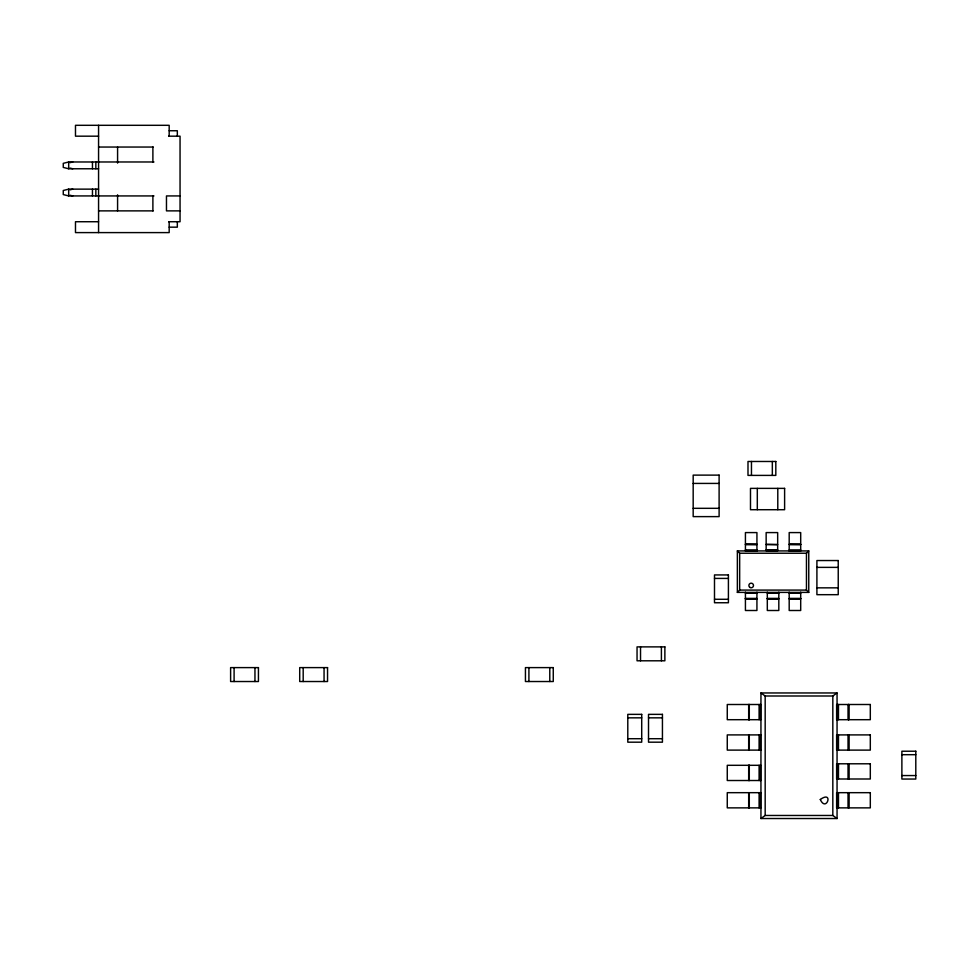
<?xml version="1.0" encoding="UTF-8"?>
<svg xmlns="http://www.w3.org/2000/svg" width="964" height="964" viewBox="0 0 964 964"><rect width="100%" height="100%" fill="white"/><g stroke="black" fill="none" stroke-linecap="round" stroke-linejoin="round"><path stroke-width="1.45" d="M737.364 592.39L739.665 590.089L806.458 590.089L808.76 592.39L808.76 550.926L737.364 550.926L737.364 592.39L808.76 592.39M737.364 550.926L739.665 553.228L806.458 553.228L808.76 550.926M760.945 692.959L765.175 695.996L832.824 695.996L837.053 692.959L837.053 818.52L760.945 818.52L760.945 692.959L837.053 692.959M760.945 818.52L765.175 815.472L832.824 815.472L837.053 818.52M153.951 161.976L68.685 161.976L63.263 163.338L63.263 167.411L68.685 168.772L98.569 168.772M70.047 162.663L72.758 161.976M98.569 189.137L68.685 189.137L63.263 190.498L63.263 194.571L68.685 195.933L153.951 195.933M70.047 189.824L72.758 189.137M169.182 130.743L177.328 130.743L177.328 136.177M98.569 136.177L75.481 136.177L75.481 125.308L169.182 125.308L169.182 136.177M168.616 136.177L180.051 136.177L180.051 221.732L168.616 221.732M98.569 147.046L153.276 147.046M180.051 195.933L166.471 195.933L166.471 210.875L180.051 210.875M98.569 210.875L153.276 210.875M98.569 221.732L75.481 221.732L75.481 232.601L169.182 232.601L169.182 221.732M169.182 227.167L177.328 227.167L177.328 221.732M693.176 483.422L719.108 483.422M693.176 508.317L719.108 508.317M745.425 544.25L756.933 544.25M789.191 544.25L800.698 544.25M766.151 544.588L777.671 544.588L766.151 544.311M745.425 549.926L756.933 549.926M766.151 549.926L777.671 549.926M789.191 549.926L800.698 549.926M766.151 550.372L777.671 550.372M745.425 550.697L756.933 550.697M766.151 550.48L777.671 550.697L777.671 532.586L766.151 532.586L766.151 550.697M789.191 550.697L800.698 550.697M816.906 567.374L838.234 567.374M714.493 578.412L728.41 578.412M816.906 587.847L838.234 587.847M745.425 593.161L756.933 593.161M767.308 593.161L778.816 593.161M789.191 593.161L800.698 593.161M745.425 598.511L756.933 598.511M767.308 598.511L778.816 598.511M789.191 598.511L800.698 598.511M745.425 598.608L756.933 598.608M767.308 598.608L778.816 598.608M789.191 598.608L800.698 598.608M745.425 598.837L756.933 598.837M767.308 598.837L778.816 598.837M789.191 598.837L800.698 598.837M714.493 599.283L728.41 599.283M760.945 704.503L727.266 704.503L727.266 719.698L760.945 719.698M627.793 717.843L641.711 717.843M648.519 717.843L662.437 717.843M760.945 734.905L727.266 734.905L727.266 750.113L760.945 750.113M627.793 738.713L641.711 738.713M648.519 738.713L662.437 738.713M901.882 754.692L915.8 754.692M760.945 765.308L727.266 765.308L727.266 780.515L760.945 780.515M901.882 775.562L915.8 775.562M760.945 792.673L727.266 792.673L727.266 807.868L760.945 807.868M70.047 168.097L72.758 168.772M70.047 195.258L72.758 195.933M848.898 704.503L848.898 719.698M848.898 734.905L848.898 750.113M848.898 763.789L848.898 778.996M848.898 792.673L848.898 807.868M848.477 704.503L848.477 719.698M848.477 734.905L848.477 750.113M848.477 763.789L848.477 778.996M848.477 792.673L848.477 807.868M848.284 704.503L848.284 719.698M848.284 734.905L848.284 750.113M848.284 763.789L848.284 778.996M848.284 792.673L848.284 807.868M838.475 704.503L838.475 719.698M838.475 734.905L838.475 750.113M838.475 763.789L838.475 778.996M838.475 792.673L838.475 807.868M832.824 695.996L832.824 815.472M806.458 553.228L806.458 590.089M800.698 550.926L800.698 532.586L789.191 532.586L789.191 550.926M800.698 592.161L800.698 610.501L789.191 610.501L789.191 592.161M778.816 592.161L778.816 610.501L767.308 610.501L767.308 592.161M777.791 488.374L777.791 509.715M772.333 461.479L772.333 475.397M765.175 695.996L765.175 815.472M760.524 704.503L760.524 719.698M760.524 734.905L760.524 750.113M760.524 765.308L760.524 780.515M760.524 792.673L760.524 807.868M759.102 704.503L759.102 719.698M759.102 734.905L759.102 750.113M759.102 765.308L759.102 780.515M759.102 792.673L759.102 807.868M757.306 488.374L757.306 509.715M756.933 550.926L756.933 532.586L745.425 532.586L745.425 550.926M756.933 592.161L756.933 610.501L745.425 610.501L745.425 592.161M751.462 461.479L751.462 475.397M749.293 704.503L749.293 719.698M749.293 734.905L749.293 750.113M749.293 765.308L749.293 780.515M749.293 792.673L749.293 807.868M749.1 704.503L749.1 719.698M749.1 734.905L749.1 750.113M749.1 765.308L749.1 780.515M749.1 792.673L749.1 807.868M748.679 704.503L748.679 719.698M748.679 734.905L748.679 750.113M748.679 765.308L748.679 780.515M748.679 792.673L748.679 807.868M739.665 553.228L739.665 590.089M661.4 646.88L661.4 660.798M640.53 646.88L640.53 660.798M549.781 667.606L549.781 681.524M528.911 667.606L528.911 681.524M324.061 667.606L324.061 681.524M303.19 667.606L303.19 681.524M254.954 667.606L254.954 681.524M234.095 667.606L234.095 681.524M152.89 147.046L152.89 161.976M152.89 195.933L152.89 210.875M117.584 147.046L117.584 163.097M117.584 194.812L117.584 210.875M98.569 125.308L98.569 232.601M95.846 161.976L95.846 168.772M95.846 189.137L95.846 195.933M92.46 161.976L92.46 168.772M92.46 189.137L92.46 195.933M68.685 161.976L68.685 168.772M68.685 189.137L68.685 195.933M820.292 799.481C826.401 813.062 833.993 789.841 820.292 799.481M775.815 461.479L747.992 461.479L747.992 475.397L775.815 475.397L775.815 461.479M719.108 475.119L693.176 475.119L693.176 516.62L719.108 516.62L719.108 475.119M784.612 488.374L750.486 488.374L750.486 509.715L784.612 509.715L784.612 488.374M756.933 544.479L745.425 544.479L756.933 544.588M800.698 544.479L789.191 544.479L800.698 544.588M838.234 560.542L816.906 560.542L816.906 594.68L838.234 594.68L838.234 560.542M728.41 574.93L714.493 574.93L714.493 602.753L728.41 602.753L728.41 574.93M664.871 646.88L637.047 646.88L637.047 660.798L664.871 660.798L664.871 646.88M258.436 667.606L230.613 667.606L230.613 681.524L258.436 681.524L258.436 667.606M327.543 667.606L299.708 667.606L299.708 681.524L327.543 681.524L327.543 667.606M553.264 667.606L525.44 667.606L525.44 681.524L553.264 681.524L553.264 667.606M870.311 704.503L836.631 704.503L836.631 719.698L870.311 719.698L870.311 704.503M641.711 714.36L627.793 714.36L627.793 742.184L641.711 742.184L641.711 714.36M662.437 714.36L648.519 714.36L648.519 742.184L662.437 742.184L662.437 714.36M870.311 734.905L836.631 734.905L836.631 750.113L870.311 750.113L870.311 734.905M915.8 751.221L901.882 751.221L901.882 779.045L915.8 779.045L915.8 751.221M870.311 763.789L836.631 763.789L836.631 778.996L870.311 778.996L870.311 763.789M870.311 792.673L836.631 792.673L836.631 807.868L870.311 807.868L870.311 792.673M750.028 587.474A2.302 2.302 0 0 0 753.486 585.485A2.302 2.302 0 0 0 750.028 583.485A2.302 2.302 0 0 0 750.028 587.474"/></g></svg>
